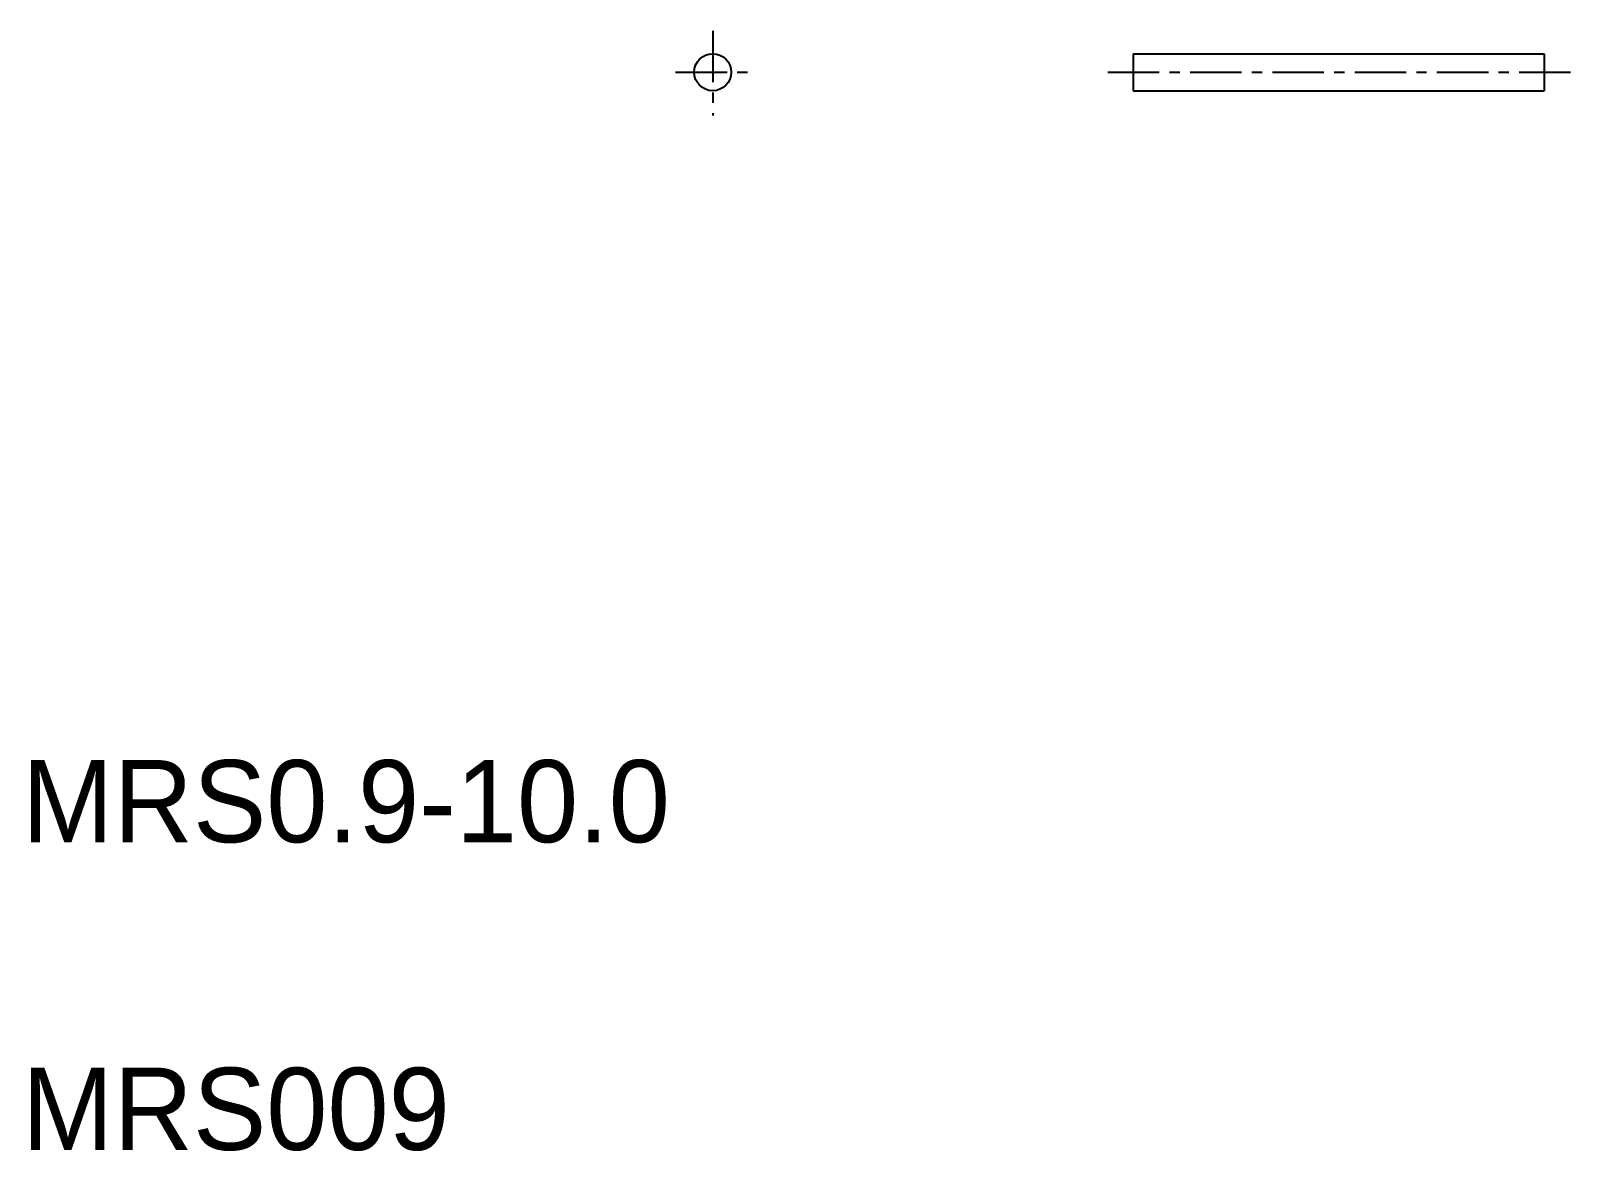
# Model space of a CAD drawing. Extents: x 10.2 to 47.8, y 10 to 37.2.
import ezdxf

# ---------------------------------------------------------------- set-up
doc = ezdxf.new("R2010")
doc.units = 0
doc.linetypes.add('CENTER', pattern=[2, 1.25, -0.25, 0.25, -0.25])
doc.layers.get('0').update_dxf_attribs({"linetype": 'CONTINUOUS'})
doc.layers.add('CENTER', color=1, linetype='CENTER')

msp = doc.modelspace()

# ---------------------------------------------------------------- linework, layer by layer
at = {"color": 7, "linetype": 'CONTINUOUS'}
for p, q in [((37.017, 36.664), (47.017, 36.664)), ((37.017, 36.664), (37.017, 35.764)), ((39.517, 36.664), (39.517, 36.664)), ((42.017, 36.664), (42.017, 36.664)), ((47.017, 36.664), (47.017, 35.764)), ((37.017, 35.764), (47.017, 35.764))]:
    msp.add_line(p, q, dxfattribs=at)
msp.add_circle((26.797, 36.214), 0.45, dxfattribs=at)
at = {"layer": 'CENTER', "color": 1, "linetype": 'CENTER'}
for p, q in [((26.797, 37.219), (26.797, 35.158)), ((25.895, 36.214), (27.691, 36.214)), ((36.406, 36.214), (47.789, 36.214))]:
    msp.add_line(p, q, dxfattribs=at)

# ---------------------------------------------------------------- texts
at = {"color": 7, "linetype": 'CONTINUOUS'}
for s, p in [('MRS0.9-10.0', (10, 17.483)), ('MRS009', (10, 10))]:
    msp.add_text(s, height=2, dxfattribs=at).set_placement(p)

doc.saveas('drawing.dxf')
